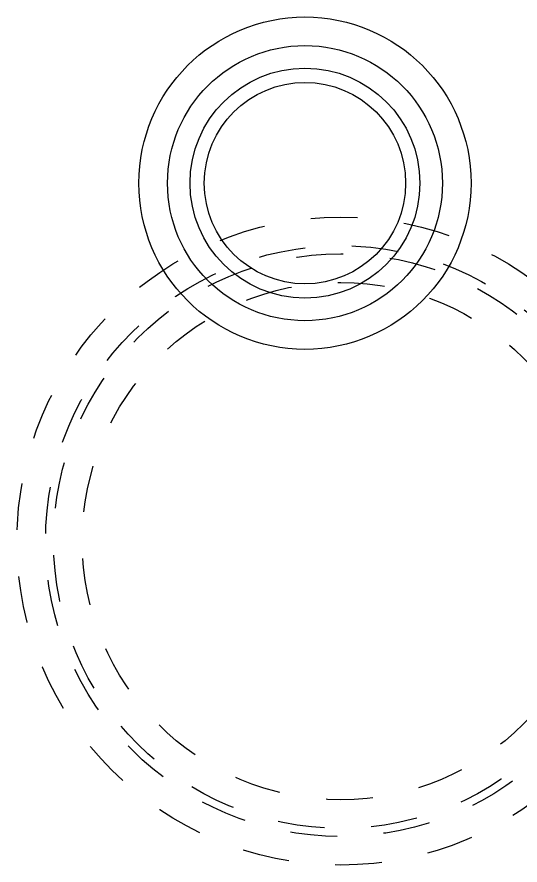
# Model space of a CAD drawing. Header units: millimetres. Extents: x -1265 to 1982, y -12197 to 1934.
# Drawn here: x 900.45 to 918.03, y 63.81 to 93.42 of the extents above; entities that cross this region are included whole.
import ezdxf

# ---------------------------------------------------------------- set-up
doc = ezdxf.new("R2010")
doc.units = ezdxf.units.MM
doc.header["$LTSCALE"] = 16.335
doc.linetypes.add('HIDDEN', pattern=[0.2, 0.1, -0.1])
doc.layers.get('0').update_dxf_attribs({"linetype": 'CONTINUOUS'})
doc.layers.add('DEFAULT_2', color=8, linetype='HIDDEN')

msp = doc.modelspace()

# ---------------------------------------------------------------- linework, layer by layer
at = {"color": 7, "linetype": 'Continuous'}
for radius in [5.804, 4.804, 4.017, 3.517]:
    msp.add_circle((910.518, 87.62), radius, dxfattribs=at)
at = {"layer": 'DEFAULT_2', "color": 8, "linetype": 'HIDDEN'}
for radius in [11.315, 10.316, 10.034, 9.034]:
    msp.add_circle((911.768, 75.12), radius, dxfattribs=at)

doc.saveas('drawing.dxf')
